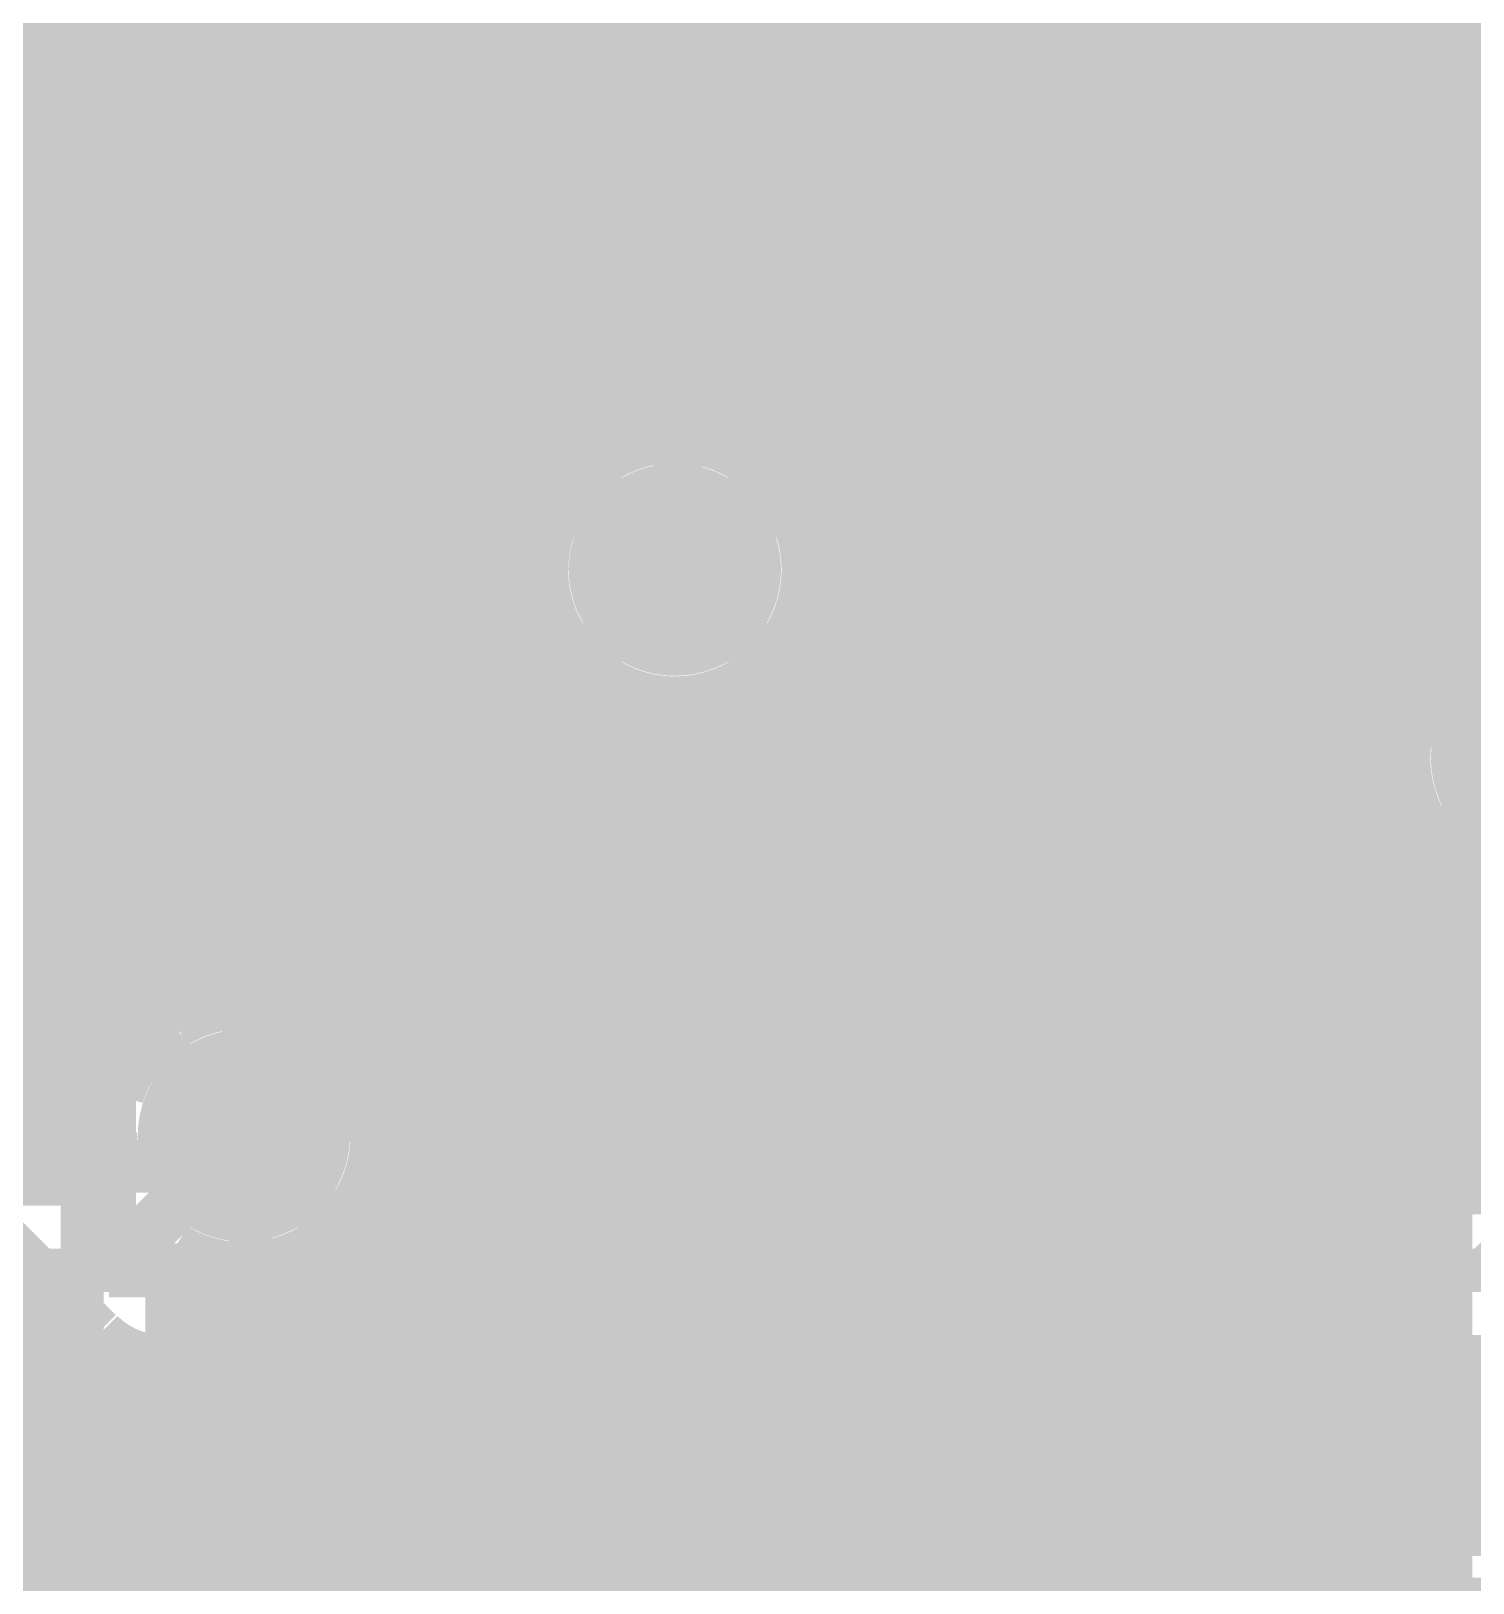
# Model space of a CAD drawing. Extents: x -4 to 136, y -50 to 40.
# Drawn here: x 29.35 to 36.15, y 4.88 to 12.19 of the extents above; entities that cross this region are included whole.
import ezdxf

# ---------------------------------------------------------------- set-up
doc = ezdxf.new("R2010")
doc.units = 0
doc.header["$MEASUREMENT"] = 0
doc.layers.get('0').update_dxf_attribs({"linetype": 'CONTINUOUS'})
for name, color, linetype in [('25-335-0_BOT', 7, 'CONTINUOUS'), ('25-335-0_DRD', 7, 'CONTINUOUS'), ('25-335-0_GND', 6, 'CONTINUOUS'), ('25-335-0_IN1', 4, 'CONTINUOUS'), ('25-335-0_SMT', 5, 'CONTINUOUS'), ('25-335-0_SPT', 10, 'CONTINUOUS'), ('25-335-0_SST', 9, 'CONTINUOUS'), ('25-335-0_TOP', 12, 'CONTINUOUS'), ('THRUHOLE_TAP', 15, 'CONTINUOUS')]:
    doc.layers.add(name, color=color, linetype=linetype)

# ---------------------------------------------------------------- blocks, each defined once
blk = doc.blocks.new('ROUND_40')
at = {"const_width": 0.29972}
blk.add_lwpolyline([(-0.14986, 0, 1), (0.14986, 0, 1)], format="xyb", close=True, dxfattribs=at)
blk = doc.blocks.new('ROUND_60')
at = {"const_width": 0.50038}
blk.add_lwpolyline([(-0.25019, 0, 1), (0.25019, 0, 1)], format="xyb", close=True, dxfattribs=at)
blk = doc.blocks.new('ROUND_63')
at = {"const_width": 0.0635}
blk.add_lwpolyline([(-0.03175, 0, 1), (0.03175, 0, 1)], format="xyb", close=True, dxfattribs=at)
blk = doc.blocks.new('RECTANGLE_2')
blk.add_solid([(0.4826, 0.4064), (0.4826, -0.4064), (-0.4826, 0.4064), (-0.4826, -0.4064)])
blk = doc.blocks.new('RECTANGLE_21')
blk.add_solid([(0.44958, 0.65024), (0.44958, -0.65024), (-0.44958, 0.65024), (-0.44958, -0.65024)])
blk = doc.blocks.new('ROUND_23')
at = {"const_width": 0.10033}
blk.add_lwpolyline([(-0.050164, 0, 1), (0.050164, 0, 1)], format="xyb", close=True, dxfattribs=at)

msp = doc.modelspace()

# ---------------------------------------------------------------- linework, layer by layer
at = {"layer": '25-335-0_BOT'}
for points, const_width in [([(35.6616, 23.5966), (35.6616, -3.556)], 0.254), ([(35.433, 23.42642), (35.433, -3.556)], 0.254), ([(35.2044, 23.37308), (35.2044, -3.556)], 0.254), ([(34.9758, 22.6949), (34.9758, -3.556)], 0.254), ([(34.7472, 22.45106), (34.7472, -3.556)], 0.254), ([(34.29, 22.36978), (34.29, -3.556)], 0.254), ([(34.5186, 22.3647), (34.5186, -3.556)], 0.254), ([(34.0614, 21.76272), (34.0614, -3.556)], 0.254), ([(33.8328, 21.28266), (33.8328, -3.556)], 0.254), ([(33.6042, 21.05406), (33.6042, -3.556)], 0.254), ([(33.3756, 20.84324), (33.3756, -3.556)], 0.254), ([(30.1752, 20.7772), (30.1752, 7.58952)], 0.254), ([(30.4038, 20.7772), (30.4038, 7.61238)], 0.254), ([(30.6324, 20.7772), (30.6324, 7.54888)], 0.254), ([(30.861, 20.7772), (30.861, 7.35584)], 0.254), ([(31.0896, 20.7772), (31.0896, -3.556)], 0.254), ([(33.147, 20.7772), (33.147, -3.556)], 0.254), ([(32.9184, 19.0754), (32.9184, 9.98728)], 0.254), ([(32.6898, 18.95348), (32.6898, 10.20318)], 0.254), ([(28.575, 15.24), (28.702, 15.24), (29.591, 14.351), (29.591, -2.286)], 0.2032), ([(35.8902, 15.0749), (35.8902, 9.05256)], 0.254), ([(36.1188, 14.83106), (36.1188, 9.29894)], 0.254), ([(30.0228, 14.351), (30.0228, 7.52094)], 0.254), ([(31.3182, 13.5509), (31.3182, -3.556)], 0.254), ([(32.4612, 13.60678), (32.4612, 10.27684)], 0.254), ([(31.5468, 13.30706), (31.5468, -3.556)], 0.254), ([(32.2326, 13.3223), (32.2326, 10.2616)], 0.254), ([(31.7754, 13.2207), (31.7754, 9.80948)], 0.254), ([(32.004, 13.22578), (32.004, 10.15238)], 0.254), ([(37.4142, 12.2174), (30.0228, 12.2174)], 0.254), ([(37.4142, 11.9888), (30.0228, 11.9888)], 0.254), ([(37.4142, 11.7602), (30.0228, 11.7602)], 0.254), ([(37.4142, 11.5316), (30.0228, 11.5316)], 0.254), ([(37.4142, 11.303), (30.0228, 11.303)], 0.254), ([(37.4142, 11.0744), (30.0228, 11.0744)], 0.254), ([(37.4142, 10.8458), (30.0228, 10.8458)], 0.254), ([(37.4142, 10.6172), (30.0228, 10.6172)], 0.254), ([(37.4142, 10.3886), (30.0228, 10.3886)], 0.254), ([(32.01162, 10.16), (30.0228, 10.16)], 0.254), ([(37.4142, 10.16), (32.75584, 10.16)], 0.254), ([(31.82112, 9.9314), (30.0228, 9.9314)], 0.254), ([(37.4142, 9.9314), (32.94888, 9.9314)], 0.254), ([(31.75762, 9.7028), (30.0228, 9.7028)], 0.254), ([(37.4142, 9.7028), (33.01238, 9.7028)], 0.254), ([(31.78048, 9.4742), (30.0228, 9.4742)], 0.254), ([(31.7754, 9.49198), (31.7754, -3.556)], 0.254), ([(37.4142, 9.4742), (32.98952, 9.4742)], 0.254), ([(32.9184, 9.31672), (32.9184, -3.556)], 0.254), ([(31.9024, 9.2456), (30.0228, 9.2456)], 0.254), ([(36.0426, 9.2456), (32.86506, 9.2456)], 0.254), ([(32.004, 9.14908), (32.004, -3.556)], 0.254), ([(32.6898, 9.10082), (32.6898, -3.556)], 0.254), ([(35.87242, 9.017), (30.0228, 9.017)], 0.254), ([(32.2326, 9.03986), (32.2326, -3.556)], 0.254), ([(32.4612, 9.02716), (32.4612, -3.556)], 0.254), ([(35.81908, 8.7884), (30.0228, 8.7884)], 0.254), ([(35.8521, 8.5598), (30.0228, 8.5598)], 0.254), ([(35.8902, 8.4709), (35.8902, 4.35356)], 0.254), ([(35.98926, 8.3312), (30.0228, 8.3312)], 0.254), ([(36.0172, 8.30326), (36.0172, 4.5212)], 0.254), ([(36.0172, 8.1026), (30.0228, 8.1026)], 0.254), ([(36.0172, 7.874), (30.0228, 7.874)], 0.254), ([(36.0172, 7.6454), (30.0228, 7.6454)], 0.254), ([(36.0172, 7.4168), (30.8102, 7.4168)], 0.254), ([(36.0172, 7.1882), (30.9499, 7.1882)], 0.254), ([(36.0172, 6.9596), (30.98292, 6.9596)], 0.254), ([(36.0172, 6.731), (30.92958, 6.731)], 0.254), ([(30.861, 6.61162), (30.861, -3.556)], 0.254), ([(36.0172, 6.5024), (30.75686, 6.5024)], 0.254), ([(30.0228, 6.44906), (30.0228, -1.82626)], 0.254), ([(30.6324, 6.42112), (30.6324, -3.556)], 0.254), ([(30.1752, 6.38048), (30.1752, -2.04978)], 0.254), ([(30.4038, 6.35762), (30.4038, -3.556)], 0.254), ([(36.0172, 6.2738), (30.0228, 6.2738)], 0.254), ([(36.0172, 6.0452), (30.0228, 6.0452)], 0.254), ([(36.0172, 5.8166), (30.0228, 5.8166)], 0.254), ([(36.0172, 5.588), (30.0228, 5.588)], 0.254), ([(36.0172, 5.3594), (30.0228, 5.3594)], 0.254), ([(36.0172, 5.1308), (30.0228, 5.1308)], 0.254), ([(36.0172, 4.9022), (30.0228, 4.9022)], 0.254)]:
    msp.add_lwpolyline(points, dxfattribs=dict(at, const_width=const_width))
at = {"layer": '25-335-0_BOT', "const_width": 0.254}
for points in [[(32.385, 10.28192, 0.4142136), (31.75508, 9.652)], [(33.01492, 9.652, 0.4142136), (32.385, 10.28192)], [(31.75508, 9.652, 0.4142136), (32.385, 9.02208)], [(32.385, 9.02208, 0.4142136), (33.01492, 9.652)], [(36.449, 9.39292, 0.4142136), (35.81908, 8.763)], [(35.81908, 8.763, 0.2070672), (36.01775, 8.30384)], [(30.353, 7.61492, 0.1389299), (30.02258, 7.5213)], [(30.98292, 6.985, 0.4142136), (30.353, 7.61492)], [(30.353, 6.35508, 0.4142136), (30.98292, 6.985)], [(30.0228, 6.44906, 0.1389295), (30.353, 6.35551)]]:
    msp.add_lwpolyline(points, format="xyb", dxfattribs=at)
at = {"layer": '25-335-0_DRD', "const_width": 0.254}
for points in [[(31.75, 10.287), (31.75, 9.017)], [(33.02, 10.287), (31.75, 10.287)], [(33.02, 10.287), (31.75, 9.017)], [(33.02, 9.017), (31.75, 10.287)], [(33.02, 9.017), (33.02, 10.287)], [(35.814, 9.398), (35.814, 8.128)], [(37.084, 9.398), (35.814, 9.398)], [(37.084, 9.398), (35.814, 8.128)], [(37.084, 8.128), (35.814, 9.398)], [(31.75, 9.017), (33.02, 9.017)], [(35.814, 8.128), (37.084, 8.128)], [(29.718, 7.62), (29.718, 6.35)], [(30.988, 7.62), (29.718, 7.62)], [(30.988, 7.62), (29.718, 6.35)], [(30.988, 6.35), (29.718, 7.62)], [(30.988, 6.35), (30.988, 7.62)], [(29.718, 6.35), (30.988, 6.35)], [(30.3022, 6.2738), (30.3022, 5.0038)], [(31.5722, 6.2738), (30.3022, 6.2738)], [(31.5722, 6.2738), (30.3022, 5.0038)], [(31.5722, 5.0038), (30.3022, 6.2738)], [(31.5722, 5.0038), (31.5722, 6.2738)], [(30.3022, 5.0038), (31.5722, 5.0038)]]:
    msp.add_lwpolyline(points, dxfattribs=at)
at = {"layer": '25-335-0_IN1'}
for points, const_width in [([(35.6616, 23.5966), (35.6616, 6.7818)], 0.254), ([(35.433, 23.42642), (35.433, 6.7818)], 0.254), ([(35.2044, 23.37308), (35.2044, 6.7818)], 0.254), ([(23.114, 23.114), (22.987, 22.987), (22.987, 19.939), (30.353, 12.573), (30.353, 6.985)], 0.2032), ([(34.9758, 22.6949), (34.9758, 6.7818)], 0.254), ([(34.7472, 22.45106), (34.7472, 6.7818)], 0.254), ([(34.29, 22.36978), (34.29, 6.7818)], 0.254), ([(34.5186, 22.3647), (34.5186, 6.7818)], 0.254), ([(34.0614, 21.76272), (34.0614, 6.7818)], 0.254), ([(33.147, 21.59508), (33.147, 6.7818)], 0.254), ([(33.8328, 21.54682), (33.8328, 6.7818)], 0.254), ([(33.3756, 21.48586), (33.3756, 6.7818)], 0.254), ([(33.6042, 21.47316), (33.6042, 6.7818)], 0.254), ([(30.861, 21.0312), (30.861, 7.35584)], 0.254), ([(31.0896, 21.0312), (31.0896, 6.7818)], 0.254), ([(32.512, 19.558), (32.512, 10.28192), (32.385, 10.15492), (32.385, 9.652)], 0.2032), ([(32.9438, 19.09826), (32.9438, 10.28192)], 0.254), ([(35.8902, 15.0749), (35.8902, 9.05256)], 0.254), ([(36.1188, 14.83106), (36.1188, 9.29894)], 0.254), ([(37.338, 7.493), (36.195, 6.35), (29.972, 6.35), (24.13, 12.192), (24.13, 13.97)], 0.2032), ([(31.3182, 13.5509), (31.3182, 6.7818)], 0.254), ([(31.5468, 13.30706), (31.5468, 6.7818)], 0.254), ([(31.7754, 13.2207), (31.7754, 9.80948)], 0.254), ([(32.004, 13.22578), (32.004, 10.35812)], 0.254), ([(32.0802, 13.2461), (32.0802, 10.45972)], 0.254), ([(29.2608, 13.05306), (29.2608, 7.6708)], 0.254), ([(29.4894, 12.82446), (29.4894, 7.4422)], 0.254), ([(29.718, 12.59586), (29.718, 7.2136)], 0.254), ([(30.7848, 12.573), (30.7848, 7.4422)], 0.254), ([(29.9212, 12.39266), (29.9212, 7.4422)], 0.254), ([(24.5618, 12.3698), (29.75356, 7.17804)], 0.254), ([(29.9212, 12.2174), (24.7142, 12.2174)], 0.254), ([(32.0802, 12.2174), (30.7848, 12.2174)], 0.254), ([(40.91686, 12.2174), (32.9438, 12.2174)], 0.254), ([(29.9212, 11.9888), (24.9428, 11.9888)], 0.254), ([(32.0802, 11.9888), (30.7848, 11.9888)], 0.254), ([(40.90416, 11.9888), (32.9438, 11.9888)], 0.254), ([(23.8252, 11.8872), (29.65958, 6.05028)], 0.254), ([(29.9212, 11.7602), (25.1714, 11.7602)], 0.254), ([(32.0802, 11.7602), (30.7848, 11.7602)], 0.254), ([(40.97782, 11.7602), (32.9438, 11.7602)], 0.254), ([(29.9212, 11.5316), (25.4, 11.5316)], 0.254), ([(32.0802, 11.5316), (30.7848, 11.5316)], 0.254), ([(41.19372, 11.5316), (32.9438, 11.5316)], 0.254), ([(29.9212, 11.303), (25.6286, 11.303)], 0.254), ([(32.0802, 11.303), (30.7848, 11.303)], 0.254), ([(53.87086, 11.303), (32.9438, 11.303)], 0.254), ([(29.9212, 11.0744), (25.8572, 11.0744)], 0.254), ([(32.0802, 11.0744), (30.7848, 11.0744)], 0.254), ([(41.1734, 11.0744), (32.9438, 11.0744)], 0.254), ([(29.9212, 10.8458), (26.0858, 10.8458)], 0.254), ([(32.0802, 10.8458), (30.7848, 10.8458)], 0.254), ([(41.05148, 10.8458), (32.9438, 10.8458)], 0.254), ([(29.9212, 10.6172), (26.3144, 10.6172)], 0.254), ([(32.0802, 10.6172), (30.7848, 10.6172)], 0.254), ([(41.02862, 10.6172), (32.9438, 10.6172)], 0.254), ([(29.9212, 10.3886), (26.543, 10.3886)], 0.254), ([(32.02178, 10.3886), (30.7848, 10.3886)], 0.254), ([(41.09212, 10.3886), (32.9438, 10.3886)], 0.254), ([(29.9212, 10.16), (26.7716, 10.16)], 0.254), ([(31.9532, 10.16), (30.7848, 10.16)], 0.254), ([(31.9532, 10.15492), (31.9532, 10.1092)], 0.254), ([(32.9184, 10.1346), (32.9184, 9.98728)], 0.254), ([(41.28262, 10.16), (32.92602, 10.16)], 0.254), ([(29.9212, 9.9314), (27.0002, 9.9314)], 0.254), ([(31.82112, 9.9314), (30.7848, 9.9314)], 0.254), ([(41.6052, 9.9314), (32.94888, 9.9314)], 0.254), ([(29.9212, 9.7028), (27.2288, 9.7028)], 0.254), ([(31.75762, 9.7028), (30.7848, 9.7028)], 0.254), ([(41.6052, 9.7028), (33.01238, 9.7028)], 0.254), ([(29.9212, 9.4742), (27.4574, 9.4742)], 0.254), ([(31.78048, 9.4742), (30.7848, 9.4742)], 0.254), ([(31.7754, 9.49198), (31.7754, 6.7818)], 0.254), ([(41.6052, 9.4742), (32.98952, 9.4742)], 0.254), ([(32.9184, 9.31672), (32.9184, 6.7818)], 0.254), ([(29.9212, 9.2456), (27.686, 9.2456)], 0.254), ([(31.9024, 9.2456), (30.7848, 9.2456)], 0.254), ([(36.0426, 9.2456), (32.86506, 9.2456)], 0.254), ([(32.004, 9.14908), (32.004, 6.7818)], 0.254), ([(32.6898, 9.10082), (32.6898, 6.7818)], 0.254), ([(29.9212, 9.017), (27.9146, 9.017)], 0.254), ([(35.87242, 9.017), (30.7848, 9.017)], 0.254), ([(32.2326, 9.03986), (32.2326, 6.7818)], 0.254), ([(32.4612, 9.02716), (32.4612, 6.7818)], 0.254), ([(29.9212, 8.7884), (28.1432, 8.7884)], 0.254), ([(35.81908, 8.7884), (30.7848, 8.7884)], 0.254), ([(29.9212, 8.5598), (28.3718, 8.5598)], 0.254), ([(35.8521, 8.5598), (30.7848, 8.5598)], 0.254), ([(35.8902, 8.4709), (35.8902, 6.7818)], 0.254), ([(29.9212, 8.3312), (28.6004, 8.3312)], 0.254), ([(35.98926, 8.3312), (30.7848, 8.3312)], 0.254), ([(36.1188, 8.22706), (36.1188, 6.8834)], 0.254), ([(29.9212, 8.1026), (28.829, 8.1026)], 0.254), ([(37.17798, 8.1026), (30.7848, 8.1026)], 0.254), ([(29.9212, 7.874), (29.0576, 7.874)], 0.254), ([(36.83508, 7.874), (30.7848, 7.874)], 0.254), ([(29.9212, 7.6454), (29.2862, 7.6454)], 0.254), ([(36.72586, 7.6454), (30.7848, 7.6454)], 0.254), ([(29.89326, 7.4168), (29.5148, 7.4168)], 0.254), ([(36.64966, 7.4168), (30.8102, 7.4168)], 0.254), ([(36.70808, 7.47268), (36.01466, 6.7818)], 0.254), ([(36.42106, 7.1882), (30.9499, 7.1882)], 0.254), ([(36.19246, 6.9596), (30.98292, 6.9596)], 0.254), ([(36.01466, 6.7818), (30.9499, 6.7818)], 0.254), ([(29.2608, 6.44906), (29.2608, 5.1308)], 0.254), ([(29.43606, 6.2738), (27.8638, 6.2738)], 0.254), ([(29.4894, 6.22046), (29.4894, 5.1308)], 0.254), ([(29.66466, 6.0452), (28.0924, 6.0452)], 0.254), ([(29.718, 5.99948), (29.718, 5.1308)], 0.254), ([(29.9466, 5.9182), (29.9466, 5.1308)], 0.254), ([(36.195, 5.9182), (29.972, 5.9182)], 0.254), ([(30.1752, 5.9182), (30.1752, 5.1308)], 0.254), ([(30.4038, 5.9182), (30.4038, 5.1308)], 0.254), ([(30.6324, 5.9182), (30.6324, 5.1308)], 0.254), ([(30.861, 5.9182), (30.861, 5.1308)], 0.254), ([(31.0896, 5.9182), (31.0896, 5.1308)], 0.254), ([(31.3182, 5.9182), (31.3182, 5.1308)], 0.254), ([(31.5468, 5.9182), (31.5468, 5.1308)], 0.254), ([(31.7754, 5.9182), (31.7754, 5.1308)], 0.254), ([(32.004, 5.9182), (32.004, 5.1308)], 0.254), ([(32.2326, 5.9182), (32.2326, 5.1308)], 0.254), ([(32.4612, 5.9182), (32.4612, 5.1308)], 0.254), ([(32.6898, 5.9182), (32.6898, 5.1308)], 0.254), ([(32.9184, 5.9182), (32.9184, 5.1308)], 0.254), ([(33.147, 5.9182), (33.147, 5.1308)], 0.254), ([(33.3756, 5.9182), (33.3756, 5.1308)], 0.254), ([(33.6042, 5.9182), (33.6042, 5.1308)], 0.254), ([(33.8328, 5.9182), (33.8328, 5.1308)], 0.254), ([(34.0614, 5.9182), (34.0614, 5.1308)], 0.254), ([(34.29, 5.9182), (34.29, 5.1308)], 0.254), ([(34.5186, 5.9182), (34.5186, 5.1308)], 0.254), ([(34.7472, 5.9182), (34.7472, 5.1308)], 0.254), ([(34.9758, 5.9182), (34.9758, 5.1308)], 0.254), ([(35.2044, 5.9182), (35.2044, 5.1308)], 0.254), ([(35.433, 5.9182), (35.433, 5.1308)], 0.254), ([(35.6616, 5.9182), (35.6616, 5.1308)], 0.254), ([(35.8902, 5.9182), (35.8902, 5.1308)], 0.254), ([(36.1188, 5.9182), (36.1188, 5.1308)], 0.254), ([(37.3126, 5.8166), (28.321, 5.8166)], 0.254), ([(37.14242, 5.588), (28.5496, 5.588)], 0.254), ([(37.08908, 5.3594), (28.7782, 5.3594)], 0.254), ([(37.1221, 5.1308), (29.0068, 5.1308)], 0.254)]:
    msp.add_lwpolyline(points, dxfattribs=dict(at, const_width=const_width))
at = {"layer": '25-335-0_IN1', "const_width": 0.254}
for points in [[(32.0802, 10.45972, 0.1989124), (31.95395, 10.15492)], [(32.0802, 10.45972, 0.1989124), (31.95395, 10.15492)], [(32.87522, 10.04824, 0.1439039), (32.9439, 10.28192)], [(31.9532, 10.1092, 0.2063465), (31.75613, 9.652)], [(33.01492, 9.652, 0.1715985), (32.8749, 10.04798)], [(31.75508, 9.652, 0.4142136), (32.385, 9.02208)], [(32.385, 9.02208, 0.4142136), (33.01492, 9.652)], [(36.449, 9.39292, 0.4142136), (35.81908, 8.763)], [(35.81908, 8.763, 0.4142136), (36.449, 8.13308)], [(29.9212, 7.4422, 0.1262693), (29.7544, 7.17777)], [(30.98292, 6.985, 0.2063464), (30.78552, 7.44296)], [(30.9499, 6.7818, 0.0822145), (30.98354, 6.985)], [(29.6672, 6.0452, 0.1989124), (29.972, 5.91895)], [(36.195, 5.9182, 0.1989115), (36.50033, 6.04467)], [(36.195, 5.9182, 0.1989115), (36.50033, 6.04467)]]:
    msp.add_lwpolyline(points, format="xyb", dxfattribs=at)
at = {"layer": '25-335-0_SST'}
for points, const_width in [([(31.9786, 13.716), (31.9786, 9.906), (28.956, 9.906), (28.956, 14.2494), (31.4452, 14.2494), (31.9786, 13.716)], 0.20066), ([(32.7914, 10.414), (32.7914, 14.224), (35.814, 14.224), (35.814, 9.8806), (33.3248, 9.8806), (32.7914, 10.414)], 0.20066), ([(36.66744, 9.06526), (35.82162, 9.06526), (35.65144, 9.12622), (35.65144, 9.48182), (35.82162, 9.54024), (36.66744, 9.54024)], 0.1524), ([(32.71012, 8.88746), (32.71012, 8.56234)], 0.1524), ([(32.84728, 8.89508), (32.84728, 8.55472)], 0.1524), ([(32.95904, 8.78332), (32.61868, 8.78332)], 0.1524), ([(32.95142, 8.64616), (32.6263, 8.64616)], 0.1524), ([(35.65144, 8.34644), (35.65144, 8.58266)], 0.1524), ([(35.65144, 8.46582), (36.66744, 8.46582), (36.49726, 8.58266)], 0.1524), ([(36.15944, 7.56666), (36.32962, 7.50824), (36.49726, 7.50824), (36.66744, 7.56666), (36.66744, 7.92226), (36.49726, 7.98322), (36.32962, 7.98322), (36.15944, 7.92226), (36.15944, 7.56666), (35.98926, 7.50824), (35.82162, 7.50824), (35.65144, 7.56666), (35.65144, 7.92226), (35.82162, 7.98322), (35.98926, 7.98322), (36.15944, 7.92226)], 0.1524), ([(29.96438, 7.39394), (29.11856, 7.39394), (28.94838, 7.45236), (28.94838, 7.80796), (29.11856, 7.86638), (29.96438, 7.86638)], 0.1524), ([(33.2105, 4.8895), (33.2105, 7.8105), (31.5722, 7.8105), (31.5722, 4.8895), (33.2105, 4.8895)], 0.1524), ([(33.4645, 7.8105), (33.4645, 4.8895), (35.1028, 4.8895), (35.1028, 7.8105), (33.4645, 7.8105)], 0.1524), ([(30.79242, 7.44728), (30.79242, 7.09168), (30.96006, 6.9723), (31.13024, 6.9723), (31.30042, 7.09168), (31.30042, 7.44728), (30.28442, 7.44728)], 0.1524), ([(35.8394, 7.16534), (35.8394, 6.80974), (36.00958, 6.69036), (36.17976, 6.69036), (36.3474, 6.80974), (36.3474, 7.16534), (35.3314, 7.16534)], 0.1524), ([(30.79242, 7.1501), (30.28442, 6.9723)], 0.1524), ([(28.94838, 6.79196), (29.96438, 6.79196), (29.7942, 6.91134)], 0.1524), ([(35.8394, 6.86816), (35.3314, 6.69036)], 0.1524), ([(30.28442, 6.4897), (31.30042, 6.1341), (31.30042, 6.60908)], 0.1524), ([(28.94838, 6.18998), (29.96438, 5.83438), (29.96438, 6.30936)], 0.1524), ([(35.3314, 6.20776), (36.3474, 5.85216), (36.3474, 6.32714)], 0.1524), ([(30.79242, 5.35686), (30.96006, 5.2959), (31.13024, 5.2959), (31.30042, 5.35686), (31.30042, 5.71246), (31.13024, 5.77088), (30.96006, 5.77088), (30.79242, 5.71246), (30.79242, 5.35686), (30.62224, 5.2959), (30.45206, 5.2959), (30.28442, 5.35686), (30.28442, 5.71246), (30.45206, 5.77088), (30.62224, 5.77088), (30.79242, 5.71246)], 0.1524), ([(35.8394, 5.43052), (35.8394, 5.07492), (35.67176, 5.01396), (35.50158, 5.01396), (35.3314, 5.07492), (35.3314, 5.43052), (35.50158, 5.48894), (35.67176, 5.48894), (36.3474, 5.25272)], 0.1524), ([(29.083, 0.254), (33.147, 0.254), (33.147, 4.826), (31.369, 4.826), (31.115, 4.572), (30.861, 4.826), (29.083, 4.826), (29.083, 0.254)], 0.1524), ([(35.433, 0.254), (39.497, 0.254), (39.497, 4.826), (37.719, 4.826), (37.465, 4.572), (37.211, 4.826), (35.433, 4.826), (35.433, 0.254)], 0.1524)]:
    msp.add_lwpolyline(points, dxfattribs=dict(at, const_width=const_width))
at = {"layer": '25-335-0_SST', "const_width": 0.1524}
for points in [[(32.78886, 8.90524, 0.4142136), (32.60852, 8.7249)], [(32.9692, 8.7249, 0.4142136), (32.78886, 8.90524)], [(32.60852, 8.7249, 0.4142136), (32.78886, 8.54456)], [(32.78886, 8.54456, 0.4142136), (32.9692, 8.7249)]]:
    msp.add_lwpolyline(points, format="xyb", dxfattribs=at)
at = {"layer": '25-335-0_TOP'}
for points, const_width in [([(63.373, 10.541), (62.357, 10.541), (61.595, 11.303), (51.943, 11.303), (51.181, 10.541), (44.323, 10.541), (43.434, 11.43), (39.624, 11.43), (39.116, 11.938), (21.844, 11.938), (21.336, 11.43), (21.336, 10.541), (20.955, 10.16), (18.288, 10.16)], 0.2032), ([(21.971, 10.922), (22.479, 11.43), (38.989, 11.43), (39.751, 10.668), (41.656, 10.668)], 0.2032), ([(67.31, 7.6962), (67.1322, 7.6962), (66.421, 6.985), (64.643, 6.985), (63.754, 7.874), (62.23, 7.874), (61.976, 7.62), (61.976, 7.366), (61.722, 7.112), (60.198, 7.112), (59.817, 7.493), (59.817, 8.509), (59.436, 8.89), (52.197, 8.89), (51.054, 10.033), (39.624, 10.033), (38.735, 10.922), (23.114, 10.922), (21.463, 9.271), (16.129, 9.271), (15.494, 9.906), (12.954, 9.906), (12.446, 9.398)], 0.2032), ([(43.815, 6.35), (19.05, 6.35), (18.796, 6.096), (16.383, 6.096), (16.129, 6.35), (16.129, 7.366), (15.875, 7.62), (14.605, 7.62), (14.351, 7.366), (14.351, 6.604), (13.843, 6.096), (10.287, 6.096), (9.779, 6.604), (9.779, 7.366), (9.525, 7.62), (8.255, 7.62), (8.001, 7.874), (8.001, 8.89), (8.509, 9.398), (9.67486, 9.398), (9.92886, 9.652), (9.92886, 10.7569)], 0.2032), ([(31.115, 8.9154), (31.115, 10.414), (24.257, 10.414), (22.733, 8.89)], 0.381), ([(31.115, 8.9154), (31.115, 10.414), (38.227, 10.414), (38.735, 9.906), (38.735, 8.9154)], 0.381), ([(30.33522, 9.8933), (24.4729, 9.8933)], 0.254), ([(30.33522, 9.89584), (29.06522, 9.89584)], 0.254), ([(30.5943, 9.89584), (30.33522, 9.89584)], 0.254), ([(32.385, 9.652), (32.639, 9.906), (36.703, 9.906), (37.465, 9.144), (37.465, 8.9154)], 0.2032), ([(32.385, 7.0612), (30.353, 7.0612), (30.3022, 7.0612), (30.3022, 7.112), (30.226, 7.112), (30.226, 7.1882), (30.1498, 7.1882), (29.845, 7.493), (29.845, 8.9154)], 0.2032), ([(34.29, 7.0612), (34.29, 7.62), (33.655, 8.255), (33.655, 8.9154)], 0.2032), ([(36.449, 8.763), (36.3474, 8.763), (36.195, 8.9154), (34.925, 8.9154)], 0.2032), ([(29.4132, 7.93496), (29.06522, 7.93496)], 0.254), ([(29.2608, 7.93496), (29.2608, 6.7818)], 0.254), ([(29.4132, 7.93496), (29.4132, 7.493)], 0.254), ([(29.4132, 7.874), (27.5336, 7.874)], 0.254), ([(29.4132, 7.6454), (28.7528, 7.6454)], 0.254), ([(29.42082, 7.4168), (28.7528, 7.4168)], 0.254), ([(29.53766, 7.1882), (28.7528, 7.1882)], 0.254), ([(29.4894, 7.24662), (29.4894, 6.7818)], 0.254), ([(29.5402, 7.1882), (29.72308, 7.00278)], 0.254), ([(29.718, 7.00786), (29.718, 6.7818)], 0.254), ([(29.72308, 7.00278), (29.72283, 6.985)], 0.254), ([(30.353, 6.985), (30.353, 7.0612), (32.385, 7.0612)], 0.2032), ([(29.72308, 6.9596), (28.7528, 6.9596)], 0.254), ([(29.7561, 6.7818), (28.7528, 6.7818)], 0.254), ([(31.5722, 5.9182), (28.7528, 5.9182), (28.7528, 5.6388)], 0.254), ([(29.2608, 5.9182), (29.2608, 5.3467)], 0.254), ([(29.4894, 5.9182), (29.4894, 5.3467)], 0.254), ([(29.718, 5.9182), (29.718, 5.3467)], 0.254), ([(29.9466, 5.9182), (29.9466, 5.3467)], 0.254), ([(30.1752, 5.9182), (30.1752, 5.3467)], 0.254), ([(30.4038, 5.9182), (30.4038, 5.3467)], 0.254), ([(30.6324, 5.9182), (30.6324, 5.3467)], 0.254), ([(30.861, 5.9182), (30.861, 5.3467)], 0.254), ([(31.0896, 5.9182), (31.0896, 5.3467)], 0.254), ([(31.3182, 5.9182), (31.3182, 5.3467)], 0.254), ([(31.5468, 5.9182), (31.5468, 5.3467)], 0.254), ([(31.5722, 5.9182), (31.5722, 5.3467)], 0.254), ([(33.1978, 5.9182), (33.1978, 5.3594)], 0.254), ([(33.4772, 5.9182), (33.1978, 5.9182)], 0.254), ([(33.3756, 5.9182), (33.3756, 5.5372)], 0.254), ([(33.4772, 5.9182), (33.4772, 5.6388)], 0.254), ([(31.5722, 5.8166), (28.7528, 5.8166)], 0.254), ([(33.4772, 5.8166), (33.1978, 5.8166)], 0.254), ([(34.29, 5.6388), (34.2138, 5.6388), (33.401, 4.826), (28.829, 4.826), (28.0162, 5.6388), (27.94, 5.6388)], 0.381), ([(37.719, 5.334), (34.5948, 5.334), (34.29, 5.6388)], 0.381), ([(31.5722, 5.588), (28.8036, 5.588)], 0.254), ([(30.9372, 5.6388), (32.385, 5.6388)], 0.2032), ([(31.5722, 5.6388), (32.385, 5.6388)], 0.254), ([(33.1978, 5.6388), (32.385, 5.6388)], 0.254), ([(33.4772, 5.6388), (33.1978, 5.3594)], 0.254), ([(33.4264, 5.588), (33.1978, 5.588)], 0.254), ([(31.5722, 5.3594), (29.0322, 5.3594)], 0.254), ([(31.5722, 5.3467), (29.0449, 5.3467)], 0.254)]:
    msp.add_lwpolyline(points, dxfattribs=dict(at, const_width=const_width))
at = {"layer": '25-335-0_TOP', "const_width": 0.254}
for points in [[(29.4132, 7.493, 0.1989124), (29.53967, 7.18767)], [(29.4132, 7.493, 0.1989124), (29.53967, 7.18767)], [(29.72308, 6.985, 0.0822148), (29.75668, 6.782)]]:
    msp.add_lwpolyline(points, format="xyb", dxfattribs=at)

# ---------------------------------------------------------------- block references
at = {"layer": '25-335-0_BOT'}
for p in [(32.385, 9.652), (30.353, 6.985), (30.9372, 5.6388)]:
    msp.add_blockref('ROUND_40', p, dxfattribs=at)
at = {"layer": '25-335-0_GND'}
for name, p in [('ROUND_60', (32.385, 9.652)), ('ROUND_60', (36.449, 8.763)), ('ROUND_60', (30.353, 6.985)), ('ROUND_63', (30.9372, 5.6388))]:
    msp.add_blockref(name, p, dxfattribs=at)
at = {"layer": '25-335-0_IN1'}
for p in [(32.385, 9.652), (30.353, 6.985), (30.9372, 5.6388)]:
    msp.add_blockref('ROUND_40', p, dxfattribs=at)
at = {"layer": '25-335-0_SMT'}
for name, p in [('RECTANGLE_21', (29.845, 8.9154)), ('RECTANGLE_21', (31.115, 8.9154)), ('RECTANGLE_21', (33.655, 8.9154)), ('RECTANGLE_21', (34.925, 8.9154)), ('RECTANGLE_2', (32.385, 7.0612)), ('RECTANGLE_2', (34.29, 7.0612)), ('RECTANGLE_2', (32.385, 5.6388)), ('RECTANGLE_2', (34.29, 5.6388))]:
    msp.add_blockref(name, p, dxfattribs=at)
at = {"layer": '25-335-0_SPT'}
for name, p in [('RECTANGLE_21', (29.845, 8.9154)), ('RECTANGLE_21', (31.115, 8.9154)), ('RECTANGLE_21', (33.655, 8.9154)), ('RECTANGLE_21', (34.925, 8.9154)), ('RECTANGLE_2', (32.385, 7.0612)), ('RECTANGLE_2', (34.29, 7.0612)), ('RECTANGLE_2', (32.385, 5.6388)), ('RECTANGLE_2', (34.29, 5.6388))]:
    msp.add_blockref(name, p, dxfattribs=at)
at = {"layer": '25-335-0_TOP'}
for name, p in [('ROUND_40', (32.385, 9.652)), ('RECTANGLE_21', (29.845, 8.9154)), ('RECTANGLE_21', (31.115, 8.9154)), ('RECTANGLE_21', (33.655, 8.9154)), ('RECTANGLE_21', (34.925, 8.9154)), ('RECTANGLE_2', (32.385, 7.0612)), ('RECTANGLE_2', (34.29, 7.0612)), ('ROUND_40', (30.353, 6.985)), ('RECTANGLE_2', (32.385, 5.6388)), ('RECTANGLE_2', (34.29, 5.6388)), ('ROUND_40', (30.9372, 5.6388))]:
    msp.add_blockref(name, p, dxfattribs=at)
at = {"layer": 'THRUHOLE_TAP'}
for p in [(32.385, 9.652), (30.353, 6.985), (30.9372, 5.6388)]:
    msp.add_blockref('ROUND_23', p, dxfattribs=at)

doc.saveas('drawing.dxf')
